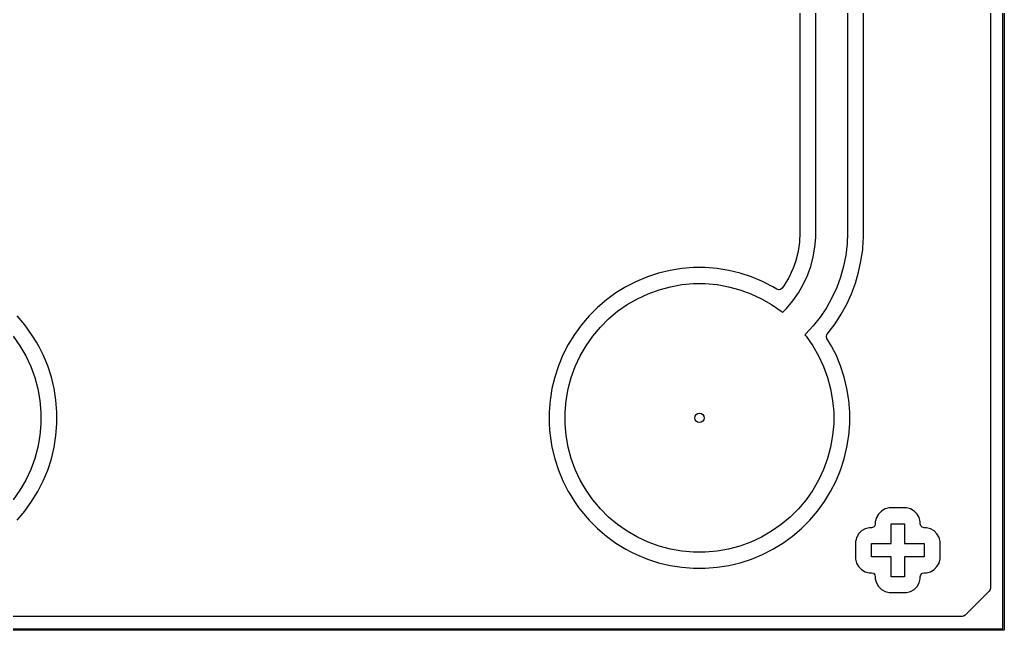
# Model space of a CAD drawing. Extents: x 2.78 to 5.89, y -4.63 to -2.07.
# Drawn here: x 4.425 to 5.89, y -4.629 to -3.721 of the extents above; entities that cross this region are included whole.
import ezdxf

# ---------------------------------------------------------------- set-up
doc = ezdxf.new("R2010")
doc.units = 0
doc.header["$MEASUREMENT"] = 0
doc.layers.add('BLACK', color=7, linetype='CONTINUOUS')

msp = doc.modelspace()

# ---------------------------------------------------------------- linework, layer by layer
at = {"layer": 'BLACK', "linetype": 'CONTINUOUS'}
for p, q in [((5.8883, -4.627), (5.8883, -2.0699)), ((5.8903, -2.0689), (5.8903, -4.628)), ((5.8696, -2.1304), (5.8696, -4.5665)), ((5.5861, -3.4865), (5.5861, -4.0333)), ((5.6098, -4.0374), (5.6098, -3.4863)), ((5.657, -3.4863), (5.657, -4.0374)), ((5.6807, -4.0333), (5.6807, -3.4904)), ((5.5861, -4.0376), (5.5855, -4.0512)), ((5.5861, -4.0333), (5.5861, -4.0333)), ((5.5861, -4.0333), (5.5861, -4.0353)), ((5.5861, -4.0353), (5.5861, -4.0373)), ((5.5861, -4.0373), (5.5861, -4.0373)), ((5.5861, -4.0373), (5.5861, -4.0376)), ((5.6098, -4.0447), (5.6098, -4.0374)), ((5.6098, -4.0374), (5.6098, -4.0374)), ((5.657, -4.0374), (5.6564, -4.0542)), ((5.657, -4.0374), (5.657, -4.0374)), ((5.6807, -4.0374), (5.6807, -4.0333)), ((5.6807, -4.0459), (5.6807, -4.0374)), ((5.5854, -4.0517), (5.5834, -4.065)), ((5.5855, -4.0512), (5.5854, -4.0517)), ((5.6085, -4.0592), (5.6098, -4.0447)), ((5.6564, -4.0542), (5.6544, -4.0709)), ((5.6795, -4.0628), (5.6804, -4.049)), ((5.6804, -4.049), (5.6807, -4.0459)), ((5.5833, -4.0656), (5.5801, -4.0786)), ((5.5834, -4.065), (5.5833, -4.0656)), ((5.6022, -4.0876), (5.606, -4.0735)), ((5.606, -4.0735), (5.6085, -4.0592)), ((5.6544, -4.0709), (5.6511, -4.0873)), ((5.677, -4.0796), (5.6795, -4.0628)), ((5.6795, -4.0628), (5.6795, -4.0628)), ((5.6795, -4.0628), (5.6795, -4.0628)), ((5.5799, -4.0792), (5.5754, -4.0918)), ((5.5801, -4.0786), (5.5799, -4.0792)), ((5.5973, -4.1012), (5.6022, -4.0876)), ((5.6511, -4.0873), (5.6466, -4.1035)), ((5.6734, -4.0962), (5.677, -4.0796)), ((5.3591, -4.1031), (5.3428, -4.1098)), ((5.3758, -4.0976), (5.3591, -4.1031)), ((5.3591, -4.1031), (5.3591, -4.1031)), ((5.3929, -4.0935), (5.3758, -4.0976)), ((5.4075, -4.0912), (5.3929, -4.0935)), ((5.4102, -4.0908), (5.4075, -4.0912)), ((5.4278, -4.0894), (5.4102, -4.0908)), ((5.4453, -4.0894), (5.4278, -4.0894)), ((5.4629, -4.0908), (5.4453, -4.0894)), ((5.4684, -4.0916), (5.4629, -4.0908)), ((5.4802, -4.0935), (5.4684, -4.0916)), ((5.4973, -4.0976), (5.4802, -4.0935)), ((5.514, -4.1031), (5.4973, -4.0976)), ((5.5303, -4.1098), (5.514, -4.1031)), ((5.514, -4.1031), (5.514, -4.1031)), ((5.5751, -4.0924), (5.5694, -4.1045)), ((5.5754, -4.0918), (5.5751, -4.0924)), ((5.5911, -4.1144), (5.5973, -4.1012)), ((5.6687, -4.1125), (5.6734, -4.0962)), ((5.3272, -4.1178), (5.3122, -4.1269)), ((5.3428, -4.1098), (5.3272, -4.1178)), ((5.3933, -4.1178), (5.4104, -4.1147)), ((5.4104, -4.1147), (5.4278, -4.1132)), ((5.4278, -4.1132), (5.4453, -4.1132)), ((5.4453, -4.1132), (5.4627, -4.1147)), ((5.4627, -4.1147), (5.4798, -4.1178)), ((5.5459, -4.1178), (5.5303, -4.1098)), ((5.5519, -4.1215), (5.5459, -4.1178)), ((5.5459, -4.1178), (5.5459, -4.1178)), ((5.5619, -4.117), (5.5597, -4.12)), ((5.5622, -4.1166), (5.5619, -4.117)), ((5.5691, -4.105), (5.5622, -4.1166)), ((5.5694, -4.1045), (5.5691, -4.105)), ((5.5838, -4.127), (5.5911, -4.1144)), ((5.6466, -4.1035), (5.6408, -4.1192)), ((5.6627, -4.1283), (5.6687, -4.1125)), ((5.3122, -4.1269), (5.298, -4.1373)), ((5.3442, -4.1356), (5.36, -4.1283)), ((5.36, -4.1283), (5.3764, -4.1223)), ((5.3764, -4.1223), (5.3933, -4.1178)), ((5.4798, -4.1178), (5.4967, -4.1223)), ((5.4967, -4.1223), (5.5131, -4.1283)), ((5.5131, -4.1283), (5.5289, -4.1356)), ((5.5543, -4.1223), (5.5519, -4.1215)), ((5.5573, -4.1218), (5.5543, -4.1223)), ((5.5597, -4.12), (5.5573, -4.1218)), ((5.5755, -4.1389), (5.5838, -4.127)), ((5.6408, -4.1192), (5.6337, -4.1345)), ((5.6557, -4.1438), (5.6627, -4.1283)), ((5.298, -4.1373), (5.2846, -4.1487)), ((5.298, -4.1373), (5.298, -4.1373)), ((5.3148, -4.1544), (5.3291, -4.1444)), ((5.3291, -4.1444), (5.3442, -4.1356)), ((5.5289, -4.1356), (5.544, -4.1444)), ((5.544, -4.1444), (5.5583, -4.1544)), ((5.5662, -4.15), (5.5755, -4.1389)), ((5.6337, -4.1345), (5.6255, -4.1491)), ((5.6476, -4.1586), (5.6557, -4.1438)), ((4.4324, -4.1745), (4.421, -4.1611)), ((5.2722, -4.1611), (5.2608, -4.1745)), ((5.2846, -4.1487), (5.2722, -4.1611)), ((5.3014, -4.1656), (5.3148, -4.1544)), ((5.5583, -4.1544), (5.5603, -4.1561)), ((5.5603, -4.1561), (5.561, -4.1552)), ((5.561, -4.1552), (5.5662, -4.15)), ((5.561, -4.1552), (5.561, -4.1552)), ((5.6255, -4.1491), (5.6162, -4.1631)), ((5.6384, -4.1729), (5.6476, -4.1586)), ((4.4427, -4.1887), (4.4324, -4.1745)), ((4.4324, -4.1745), (4.4324, -4.1745)), ((4.4324, -4.1745), (4.4324, -4.1745)), ((5.2608, -4.1745), (5.2505, -4.1887)), ((5.2608, -4.1745), (5.2608, -4.1745)), ((5.2891, -4.1779), (5.3014, -4.1656)), ((5.6058, -4.1762), (5.5944, -4.1886)), ((5.6162, -4.1631), (5.6058, -4.1762)), ((5.6282, -4.1865), (5.6384, -4.1729)), ((4.4498, -4.2003), (4.4427, -4.1887)), ((5.2505, -4.1887), (5.2413, -4.2037)), ((5.2779, -4.1913), (5.2891, -4.1779)), ((5.5944, -4.1886), (5.5935, -4.1893)), ((5.5935, -4.1893), (5.5952, -4.1913)), ((5.5944, -4.1886), (5.5944, -4.1886)), ((5.6255, -4.1919), (5.6263, -4.189)), ((5.6263, -4.189), (5.627, -4.1879)), ((5.627, -4.1879), (5.6282, -4.1865)), ((4.4153, -4.1913), (4.4253, -4.2056)), ((4.4253, -4.2056), (4.434, -4.2207)), ((4.4519, -4.2037), (4.4498, -4.2003)), ((4.4537, -4.2073), (4.4519, -4.2037)), ((5.2413, -4.2037), (5.2333, -4.2193)), ((5.2591, -4.2207), (5.2679, -4.2056)), ((5.2679, -4.2056), (5.2779, -4.1913)), ((5.5952, -4.1913), (5.6052, -4.2056)), ((5.6052, -4.2056), (5.614, -4.2207)), ((5.6264, -4.1948), (5.6255, -4.1919)), ((5.6318, -4.2037), (5.6264, -4.1948)), ((5.6337, -4.2073), (5.6318, -4.2037)), ((4.4599, -4.2193), (4.4537, -4.2073)), ((4.4666, -4.2356), (4.4599, -4.2193)), ((5.2333, -4.2193), (5.2266, -4.2356)), ((5.6398, -4.2193), (5.6337, -4.2073)), ((5.6465, -4.2356), (5.6398, -4.2193)), ((4.434, -4.2207), (4.4414, -4.2365)), ((5.2518, -4.2365), (5.2591, -4.2207)), ((5.614, -4.2207), (5.6213, -4.2365)), ((4.4414, -4.2365), (4.4474, -4.2529)), ((4.472, -4.2523), (4.4666, -4.2356)), ((5.2266, -4.2356), (5.2211, -4.2523)), ((5.2266, -4.2356), (5.2266, -4.2356)), ((5.2458, -4.2529), (5.2518, -4.2365)), ((5.6213, -4.2365), (5.6273, -4.2529)), ((5.652, -4.2523), (5.6465, -4.2356)), ((4.4474, -4.2529), (4.4519, -4.2698)), ((4.4761, -4.2694), (4.472, -4.2523)), ((5.2211, -4.2523), (5.217, -4.2694)), ((5.2413, -4.2698), (5.2458, -4.2529)), ((5.6273, -4.2529), (5.6318, -4.2698)), ((5.6561, -4.2694), (5.652, -4.2523)), ((4.4519, -4.2698), (4.4549, -4.2869)), ((4.4789, -4.2867), (4.4761, -4.2694)), ((5.217, -4.2694), (5.2148, -4.2835)), ((5.2383, -4.2869), (5.2413, -4.2698)), ((5.6318, -4.2698), (5.6348, -4.2869)), ((5.6588, -4.2867), (5.6561, -4.2694)), ((4.4549, -4.2869), (4.4564, -4.3043)), ((4.4803, -4.3043), (4.4789, -4.2867)), ((5.2143, -4.2867), (5.2129, -4.3043)), ((5.2148, -4.2835), (5.2143, -4.2867)), ((5.2367, -4.3043), (5.2383, -4.2869)), ((5.6348, -4.2869), (5.6364, -4.3043)), ((5.6602, -4.3043), (5.6588, -4.2867)), ((4.4564, -4.3043), (4.4564, -4.3218)), ((4.4803, -4.3218), (4.4803, -4.3043)), ((5.2129, -4.3043), (5.2129, -4.3218)), ((5.2367, -4.3218), (5.2367, -4.3043)), ((5.6364, -4.3043), (5.6364, -4.3218)), ((5.6602, -4.3218), (5.6602, -4.3043)), ((4.4564, -4.3218), (4.4549, -4.3391)), ((4.4789, -4.3393), (4.4803, -4.3218)), ((5.2129, -4.3218), (5.2136, -4.3305)), ((5.2383, -4.3391), (5.2367, -4.3218)), ((5.6364, -4.3218), (5.6348, -4.3391)), ((5.6588, -4.3393), (5.6602, -4.3218)), ((5.2136, -4.3305), (5.2143, -4.3393)), ((4.4549, -4.3391), (4.4519, -4.3563)), ((4.4761, -4.3567), (4.4789, -4.3393)), ((5.2143, -4.3393), (5.217, -4.3567)), ((5.2413, -4.3563), (5.2383, -4.3391)), ((5.6348, -4.3391), (5.6318, -4.3563)), ((5.6561, -4.3567), (5.6588, -4.3393)), ((4.4519, -4.3563), (4.4474, -4.3732)), ((4.472, -4.3738), (4.4761, -4.3567)), ((5.217, -4.3567), (5.2211, -4.3738)), ((5.2458, -4.3732), (5.2413, -4.3563)), ((5.6318, -4.3563), (5.6273, -4.3732)), ((5.652, -4.3738), (5.6561, -4.3567)), ((4.4474, -4.3732), (4.4414, -4.3896)), ((4.4666, -4.3905), (4.472, -4.3738)), ((5.2211, -4.3738), (5.2266, -4.3905)), ((5.2518, -4.3896), (5.2458, -4.3732)), ((5.6273, -4.3732), (5.6213, -4.3896)), ((5.6465, -4.3905), (5.652, -4.3738)), ((4.4414, -4.3896), (4.434, -4.4054)), ((4.4599, -4.4067), (4.4666, -4.3905)), ((5.2266, -4.3905), (5.2266, -4.3905)), ((5.2266, -4.3905), (5.2333, -4.4067)), ((5.2591, -4.4054), (5.2518, -4.3896)), ((5.6213, -4.3896), (5.614, -4.4054)), ((5.6398, -4.4067), (5.6465, -4.3905)), ((4.434, -4.4054), (4.4253, -4.4205)), ((4.4519, -4.4224), (4.4599, -4.4067)), ((5.2333, -4.4067), (5.2413, -4.4224)), ((5.2679, -4.4205), (5.2591, -4.4054)), ((5.614, -4.4054), (5.6052, -4.4205)), ((5.6318, -4.4224), (5.6398, -4.4067)), ((4.4253, -4.4205), (4.4153, -4.4348)), ((4.4427, -4.4374), (4.4519, -4.4224)), ((5.2413, -4.4224), (5.2425, -4.4245)), ((5.2425, -4.4245), (5.2505, -4.4374)), ((5.2779, -4.4348), (5.2679, -4.4205)), ((5.6052, -4.4205), (5.5952, -4.4348)), ((5.6226, -4.4374), (5.6318, -4.4224)), ((4.4324, -4.4516), (4.4427, -4.4374)), ((5.2505, -4.4374), (5.2568, -4.4461)), ((5.2891, -4.4482), (5.2779, -4.4348)), ((5.5952, -4.4348), (5.584, -4.4482)), ((5.6123, -4.4516), (5.6226, -4.4374)), ((4.421, -4.465), (4.4324, -4.4516)), ((5.2568, -4.4461), (5.2608, -4.4516)), ((5.2608, -4.4516), (5.2608, -4.4516)), ((5.2608, -4.4516), (5.2722, -4.465)), ((5.3014, -4.4605), (5.2891, -4.4482)), ((5.584, -4.4482), (5.5717, -4.4605)), ((5.6009, -4.465), (5.6123, -4.4516)), ((5.7075, -4.4516), (5.7031, -4.456)), ((5.7129, -4.4485), (5.7075, -4.4516)), ((5.7189, -4.4469), (5.7129, -4.4485)), ((5.7129, -4.4485), (5.7129, -4.4485)), ((5.7129, -4.4485), (5.7129, -4.4485)), ((5.7251, -4.4469), (5.7189, -4.4469)), ((5.7448, -4.4469), (5.7251, -4.4469)), ((5.7508, -4.4485), (5.7448, -4.4469)), ((5.7562, -4.4516), (5.7508, -4.4485)), ((5.7606, -4.456), (5.7562, -4.4516)), ((5.2722, -4.465), (5.2846, -4.4774)), ((5.3148, -4.4717), (5.3014, -4.4605)), ((5.5717, -4.4605), (5.5583, -4.4717)), ((5.5885, -4.4774), (5.6009, -4.465)), ((5.7, -4.4614), (5.6983, -4.4674)), ((5.6983, -4.4674), (5.6983, -4.4705)), ((5.7031, -4.456), (5.7, -4.4614)), ((5.7637, -4.4614), (5.7606, -4.456)), ((5.7647, -4.465), (5.7637, -4.4614)), ((5.7653, -4.4674), (5.7647, -4.465)), ((5.7653, -4.4705), (5.7653, -4.4674)), ((5.7653, -4.4674), (5.7653, -4.4674)), ((5.2846, -4.4774), (5.298, -4.4888)), ((5.3291, -4.4817), (5.3148, -4.4717)), ((5.3442, -4.4904), (5.3291, -4.4817)), ((5.544, -4.4817), (5.5289, -4.4904)), ((5.5583, -4.4717), (5.544, -4.4817)), ((5.5751, -4.4888), (5.5885, -4.4774)), ((5.6779, -4.4811), (5.6735, -4.4855)), ((5.6833, -4.478), (5.6779, -4.4811)), ((5.6893, -4.4764), (5.6833, -4.478)), ((5.6833, -4.478), (5.6833, -4.478)), ((5.6833, -4.478), (5.6833, -4.478)), ((5.6925, -4.4764), (5.6893, -4.4764)), ((5.6954, -4.4756), (5.6925, -4.4764)), ((5.6976, -4.4735), (5.6954, -4.4756)), ((5.6983, -4.4705), (5.6976, -4.4735)), ((5.722, -4.5), (5.722, -4.4705)), ((5.722, -4.4705), (5.7417, -4.4705)), ((5.7417, -4.4705), (5.7417, -4.5)), ((5.7661, -4.4735), (5.7653, -4.4705)), ((5.7682, -4.4756), (5.7661, -4.4735)), ((5.7712, -4.4764), (5.7682, -4.4756)), ((5.7743, -4.4764), (5.7712, -4.4764)), ((5.7803, -4.478), (5.7743, -4.4764)), ((5.7857, -4.4811), (5.7803, -4.478)), ((5.7901, -4.4855), (5.7857, -4.4811)), ((5.298, -4.4888), (5.298, -4.4888)), ((5.298, -4.4888), (5.298, -4.4888)), ((5.298, -4.4888), (5.3122, -4.4991)), ((5.36, -4.4978), (5.3442, -4.4904)), ((5.3764, -4.5038), (5.36, -4.4978)), ((5.5131, -4.4978), (5.4967, -4.5038)), ((5.5289, -4.4904), (5.5131, -4.4978)), ((5.5609, -4.4991), (5.5639, -4.4969)), ((5.5639, -4.4969), (5.5751, -4.4888)), ((5.6697, -4.4937), (5.6688, -4.4969)), ((5.6688, -4.4969), (5.6688, -4.5228)), ((5.6704, -4.4909), (5.6697, -4.4937)), ((5.6716, -4.4888), (5.6704, -4.4909)), ((5.6735, -4.4855), (5.6716, -4.4888)), ((5.7932, -4.4909), (5.7901, -4.4855)), ((5.7948, -4.4969), (5.7932, -4.4909)), ((5.7948, -4.5228), (5.7948, -4.4969)), ((5.3122, -4.4991), (5.3272, -4.5083)), ((5.3272, -4.5083), (5.3272, -4.5083)), ((5.3272, -4.5083), (5.3345, -4.5121)), ((5.3345, -4.5121), (5.3428, -4.5163)), ((5.3933, -4.5083), (5.3764, -4.5038)), ((5.4104, -4.5113), (5.3933, -4.5083)), ((5.4278, -4.5128), (5.4104, -4.5113)), ((5.4453, -4.5128), (5.4278, -4.5128)), ((5.4627, -4.5113), (5.4453, -4.5128)), ((5.4798, -4.5083), (5.4627, -4.5113)), ((5.4967, -4.5038), (5.4798, -4.5083)), ((5.5303, -4.5163), (5.5459, -4.5083)), ((5.5459, -4.5083), (5.5609, -4.4991)), ((5.6925, -4.5197), (5.6925, -4.5)), ((5.6925, -4.5), (5.722, -4.5)), ((5.7417, -4.5), (5.7712, -4.5)), ((5.7712, -4.5), (5.7712, -4.5197)), ((5.3428, -4.5163), (5.3591, -4.523)), ((5.3591, -4.523), (5.3758, -4.5284)), ((5.4973, -4.5284), (5.514, -4.523)), ((5.514, -4.523), (5.5303, -4.5163)), ((5.6688, -4.5228), (5.6689, -4.523)), ((5.6689, -4.523), (5.6704, -4.5289)), ((5.722, -4.5197), (5.6925, -4.5197)), ((5.722, -4.5493), (5.722, -4.5197)), ((5.7712, -4.5197), (5.7417, -4.5197)), ((5.7417, -4.5197), (5.7417, -4.5493)), ((5.7932, -4.5289), (5.7948, -4.5228)), ((5.3758, -4.5284), (5.3929, -4.5326)), ((5.3929, -4.5326), (5.4102, -4.5353)), ((5.4102, -4.5353), (5.4278, -4.5367)), ((5.4278, -4.5367), (5.4278, -4.5367)), ((5.4278, -4.5367), (5.4453, -4.5367)), ((5.4453, -4.5367), (5.4629, -4.5353)), ((5.4453, -4.5367), (5.4453, -4.5367)), ((5.4629, -4.5353), (5.4802, -4.5326)), ((5.4802, -4.5326), (5.4973, -4.5284)), ((5.6704, -4.5289), (5.6735, -4.5342)), ((5.6735, -4.5342), (5.6779, -4.5386)), ((5.6779, -4.5386), (5.6833, -4.5418)), ((5.6833, -4.5418), (5.6893, -4.5434)), ((5.7743, -4.5434), (5.7803, -4.5418)), ((5.7803, -4.5418), (5.7857, -4.5386)), ((5.7857, -4.5386), (5.7901, -4.5342)), ((5.7901, -4.5342), (5.7932, -4.5289)), ((5.6893, -4.5434), (5.6925, -4.5434)), ((5.6925, -4.5434), (5.6954, -4.5442)), ((5.6954, -4.5442), (5.6976, -4.5463)), ((5.6976, -4.5463), (5.6983, -4.5492)), ((5.6983, -4.5492), (5.6983, -4.5524)), ((5.6983, -4.5524), (5.7, -4.5584)), ((5.7417, -4.5493), (5.722, -4.5493)), ((5.7637, -4.5584), (5.7653, -4.5524)), ((5.7653, -4.5492), (5.7661, -4.5463)), ((5.7653, -4.5524), (5.7653, -4.5492)), ((5.7661, -4.5463), (5.7682, -4.5442)), ((5.7682, -4.5442), (5.7712, -4.5434)), ((5.7712, -4.5434), (5.7743, -4.5434)), ((5.7, -4.5584), (5.7031, -4.5638)), ((5.7031, -4.5638), (5.7075, -4.5682)), ((5.7075, -4.5682), (5.7129, -4.5713)), ((5.7129, -4.5713), (5.7189, -4.5729)), ((5.7448, -4.5729), (5.7508, -4.5713)), ((5.7508, -4.5713), (5.7562, -4.5682)), ((5.7562, -4.5682), (5.7606, -4.5638)), ((5.7606, -4.5638), (5.7637, -4.5584)), ((5.8679, -4.5707), (5.832, -4.6066)), ((5.8688, -4.5695), (5.8679, -4.5707)), ((5.8696, -4.5665), (5.8688, -4.5695)), ((5.7189, -4.5729), (5.7448, -4.5729)), ((5.8278, -4.6083), (2.8405, -4.6083)), ((5.8294, -4.6081), (5.8278, -4.6083)), ((5.832, -4.6066), (5.8294, -4.6081)), ((5.8893, -4.629), (2.7791, -4.629)), ((2.7801, -4.627), (5.8883, -4.627)), ((5.8897, -4.6289), (5.8893, -4.629)), ((5.8902, -4.6284), (5.8897, -4.6289)), ((5.8903, -4.628), (5.8902, -4.6284))]:
    msp.add_line(p, q, dxfattribs=at)
at = {"layer": 'BLACK'}
msp.add_circle((5.4365, -4.313), 0.00689, dxfattribs=at)
msp.add_circle((5.4365, -4.313), 0.00689, dxfattribs=at)
at = {"layer": 'WHITE'}
msp.add_circle((5.4365, -4.313), 0.00689, dxfattribs=at)

doc.saveas('drawing.dxf')
